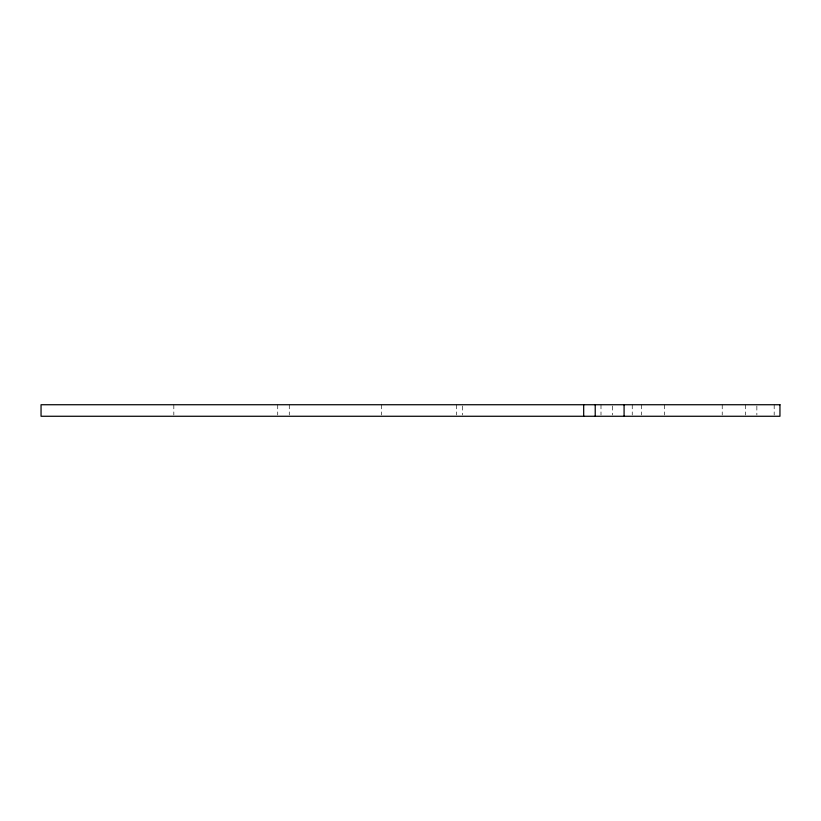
<?xml version="1.0" encoding="UTF-8"?>
<svg xmlns="http://www.w3.org/2000/svg" width="821" height="821" viewBox="0 0 821 821"><rect width="100%" height="100%" fill="white"/><g stroke="black" fill="none" stroke-linecap="round" stroke-linejoin="round"><path stroke-width="0.62" stroke-dasharray="4.11 3.08" d="M774.182 404.732L774.182 414.995M756.859 406.005L756.859 414.995M745.314 404.732L745.314 414.995M722.223 404.732L722.223 414.995M664.497 404.732L664.497 414.995M641.406 404.732L641.406 414.995M632.242 404.732L632.242 414.995M612.538 406.005L612.538 414.995M600.993 404.732L600.993 414.995M462.449 406.005L462.449 414.995M456.681 404.732L456.681 414.995M381.642 404.732L381.642 414.995M289.279 404.732L289.279 414.985M277.724 404.732L277.724 414.995M173.826 404.732L173.826 414.985"/><path stroke-width="1.23" d="M624.083 404.732L624.083 416.268M595.225 404.732L595.225 416.268M583.68 404.732L583.68 416.268M779.95 404.732L41.05 404.732L41.05 416.268L779.95 416.268L779.95 404.732"/></g></svg>
